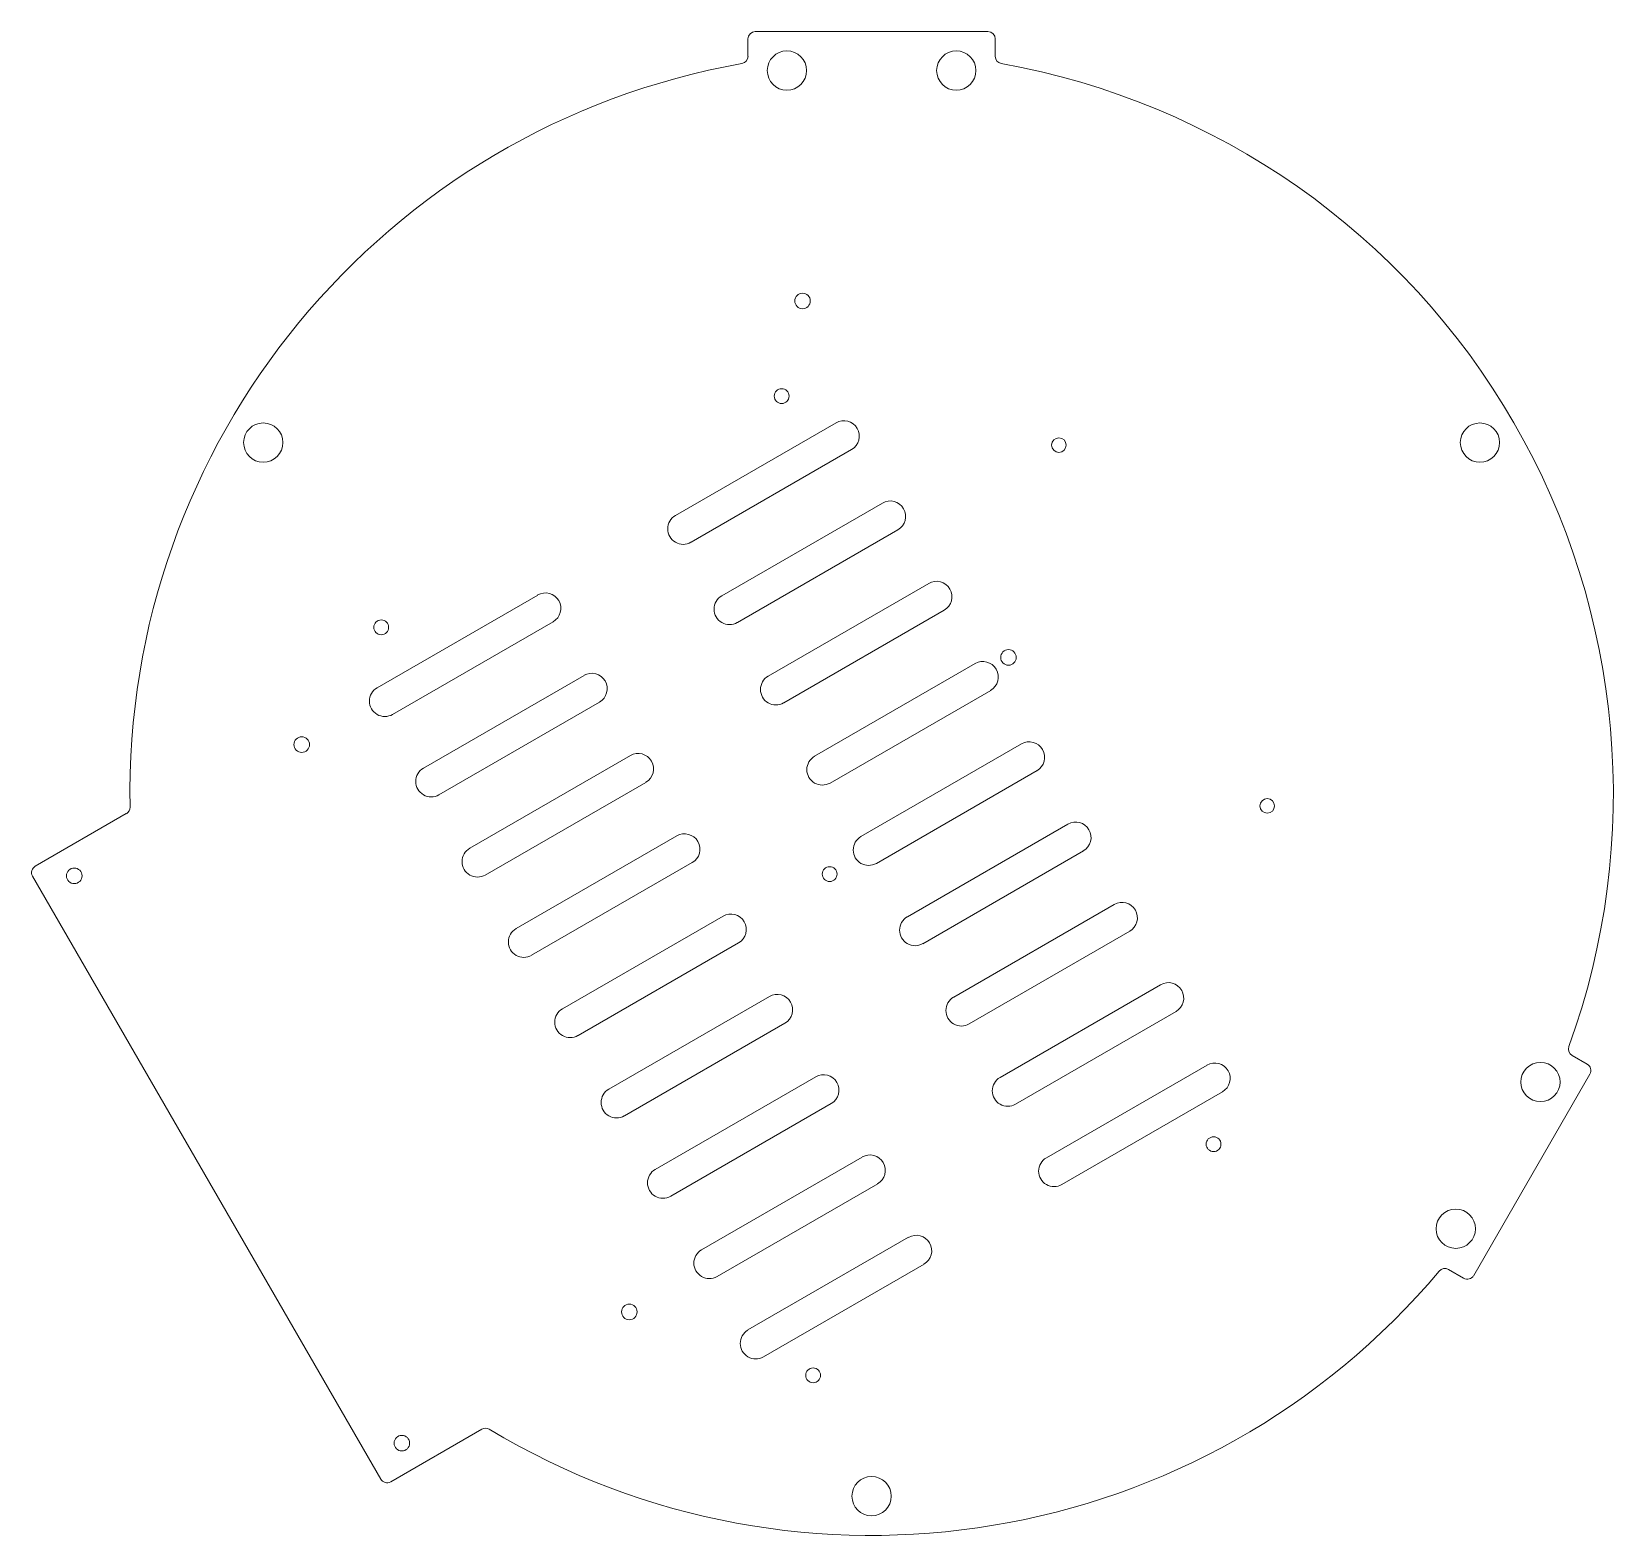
# Model space of a CAD drawing. Header units: inches. Extents: x -6.8 to 6, y -6 to 6.2.
import ezdxf

# ---------------------------------------------------------------- set-up
doc = ezdxf.new("R2010")
doc.units = ezdxf.units.IN
doc.header["$MEASUREMENT"] = 0

msp = doc.modelspace()

# ---------------------------------------------------------------- linework, layer by layer
at = {"color": 7, "linetype": 'Continuous', "lineweight": 15}
for p, q in [((-0.941, 6.166), (0.941, 6.166)), ((-1, 5.966), (-1, 6.107)), ((1, 6.107), (1, 5.966)), ((-0.287, 3.002), (-1.586, 2.252)), ((-1.461, 2.035), (-0.162, 2.785)), ((0.088, 2.352), (-1.211, 1.602)), ((-1.086, 1.386), (0.213, 2.136)), ((0.463, 1.702), (-0.836, 0.952)), ((-2.701, 1.608), (-4, 0.858)), ((-0.711, 0.736), (0.588, 1.486)), ((-3.875, 0.641), (-2.576, 1.391)), ((0.838, 1.053), (-0.461, 0.303)), ((-2.326, 0.958), (-3.625, 0.208)), ((-0.336, 0.086), (0.963, 0.836)), ((-3.5, -0.008), (-2.201, 0.742)), ((1.213, 0.403), (-0.086, -0.347)), ((-1.951, 0.309), (-3.25, -0.441)), ((0.039, -0.563), (1.338, 0.187)), ((-3.125, -0.658), (-1.826, 0.092)), ((-6.029, -0.161), (-6.765, -0.586)), ((1.588, -0.246), (0.289, -0.996)), ((-1.576, -0.341), (-2.875, -1.091)), ((0.414, -1.213), (1.713, -0.463)), ((-2.75, -1.307), (-1.451, -0.557)), ((-6.787, -0.667), (-3.971, -5.544)), ((1.963, -0.896), (0.664, -1.646)), ((-1.201, -0.99), (-2.5, -1.74)), ((0.789, -1.862), (2.088, -1.112)), ((-2.375, -1.957), (-1.076, -1.207)), ((-0.826, -1.64), (-2.125, -2.39)), ((2.338, -1.545), (1.039, -2.295)), ((1.164, -2.512), (2.463, -1.762)), ((-2, -2.606), (-0.701, -1.856)), ((5.789, -2.187), (5.667, -2.117)), ((-0.451, -2.289), (-1.75, -3.039)), ((2.713, -2.195), (1.414, -2.945)), ((4.87, -3.898), (5.81, -2.268)), ((1.539, -3.161), (2.838, -2.411)), ((-1.625, -3.256), (-0.326, -2.506)), ((-0.076, -2.939), (-1.375, -3.689)), ((-1.25, -3.905), (0.049, -3.155)), ((0.299, -3.588), (-1, -4.338)), ((-0.875, -4.555), (0.424, -3.805)), ((4.667, -3.849), (4.789, -3.92)), ((-3.89, -5.566), (-3.154, -5.14))]:
    msp.add_line(p, q, dxfattribs=at)
for centre, radius in [((-0.685, 5.851), 0.159), ((0.685, 5.851), 0.159), ((-0.559, 3.987), 0.063), ((-0.728, 3.217), 0.06), ((-4.921, 2.841), 0.159), ((4.921, 2.841), 0.159), ((1.515, 2.821), 0.0591), ((-3.967, 1.347), 0.06), ((1.107, 1.103), 0.063), ((-4.61, 0.398), 0.063), ((3.2, -0.098), 0.0591), ((-6.45, -0.664), 0.063), ((-0.339, -0.65), 0.06), ((5.41, -2.332), 0.159), ((2.766, -2.835), 0.06), ((4.725, -3.519), 0.159), ((-1.96, -4.192), 0.063), ((-0.473, -4.705), 0.06), ((-3.8, -5.254), 0.063), ((0, -5.683), 0.159)]:
    msp.add_circle(centre, radius, dxfattribs=at)
for centre, radius, start, end in [((-0.941, 6.107), 0.0591, 90, 180), ((0.941, 6.107), 0.0591, 0, 90), ((0, 0), 6, 100.0664, 181.0371), ((-1.059, 5.966), 0.0591, 280.0664, 0), ((1.059, 5.966), 0.0591, 180, 259.9336), ((0, 0), 6, 340.0664, 79.9336), ((-0.225, 2.893), 0.125, 300, 120), ((0.15, 2.244), 0.125, 300, 120), ((-1.524, 2.143), 0.125, 120, 300), ((0.525, 1.594), 0.125, 300, 120), ((-2.639, 1.5), 0.125, 300, 120), ((-1.149, 1.494), 0.125, 120, 300), ((0.9, 0.945), 0.125, 300, 120), ((-2.264, 0.85), 0.125, 300, 120), ((-0.774, 0.844), 0.125, 120, 300), ((-3.938, 0.75), 0.125, 120, 300), ((1.275, 0.295), 0.125, 300, 120), ((-1.889, 0.201), 0.125, 300, 120), ((-0.399, 0.195), 0.125, 120, 300), ((-3.563, 0.1), 0.125, 120, 300), ((-6.058, -0.11), 0.0591, 300, 1.0371), ((1.65, -0.354), 0.125, 300, 120), ((-1.514, -0.449), 0.125, 300, 120), ((-0.024, -0.455), 0.125, 120, 300), ((-3.188, -0.549), 0.125, 120, 300), ((-6.736, -0.637), 0.0591, 120, 210), ((2.025, -1.004), 0.125, 300, 120), ((-1.139, -1.098), 0.125, 300, 120), ((0.351, -1.104), 0.125, 120, 300), ((-2.813, -1.199), 0.125, 120, 300), ((2.4, -1.653), 0.125, 300, 120), ((-0.764, -1.748), 0.125, 300, 120), ((0.726, -1.754), 0.125, 120, 300), ((-2.438, -1.848), 0.125, 120, 300), ((5.696, -2.066), 0.0591, 160.0664, 240), ((-0.389, -2.398), 0.125, 300, 120), ((1.101, -2.403), 0.125, 120, 300), ((2.775, -2.303), 0.125, 300, 120), ((5.759, -2.239), 0.0591, 330, 60), ((-2.063, -2.498), 0.125, 120, 300), ((-0.014, -3.047), 0.125, 300, 120), ((-1.688, -3.148), 0.125, 120, 300), ((1.476, -3.053), 0.125, 120, 300), ((0.361, -3.697), 0.125, 300, 120), ((-1.313, -3.797), 0.125, 120, 300), ((0, 0), 6, 238.9629, 319.9336), ((4.637, -3.9), 0.0591, 60, 139.9336), ((4.818, -3.868), 0.0591, 240, 330), ((-0.938, -4.447), 0.125, 120, 300), ((-3.124, -5.192), 0.0591, 58.9629, 120), ((-3.92, -5.515), 0.0591, 210, 300)]:
    msp.add_arc(centre, radius, start, end, dxfattribs=at)

doc.saveas('drawing.dxf')
